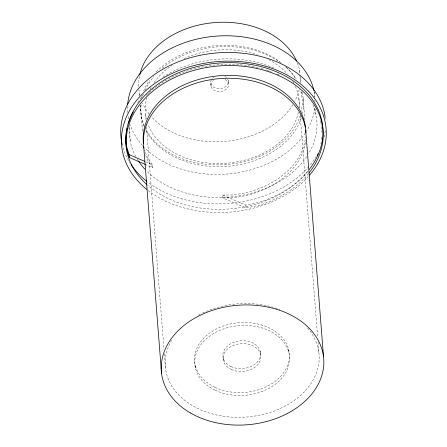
<?xml version="1.0" encoding="UTF-8"?>
<svg xmlns="http://www.w3.org/2000/svg" width="447" height="447" viewBox="0 0 447 447"><rect width="100%" height="100%" fill="white"/><g stroke="black" fill="none" stroke-linecap="round" stroke-linejoin="round"><path stroke-width="0.34" stroke-dasharray="2.23 1.68" d="M308.559 173.52A98.67 72.632 -4.5 0 1 258.562 205.436L246.012 207.956L222.802 197.92L222.572 195.037L245.783 205.072L258.332 202.552A98.67 72.632 -4.5 0 0 307.888 171.179M222.572 195.037L231.702 194.987A81.427 59.937 -4.5 0 0 305.58 136.776M222.802 197.92L231.926 197.876A81.427 59.937 -4.5 0 0 305.653 141.034M146.068 161.948L152.343 164.664L152.572 167.547L146.298 164.831M152.343 164.664L148.108 158.836A81.427 59.937 -4.5 0 1 144.644 149.745M152.572 167.547L148.337 161.719A81.427 59.937 -4.5 0 1 145.241 153.964M314.124 91.439L314.604 97.547M314.817 100.262L314.923 101.62M315.515 109.085L315.94 114.51M303.189 98.374L304.865 119.662M299.535 70.246L299.859 74.319M299.909 74.995L300.496 82.46M301.244 91.959L301.351 93.317M298.903 98.809L299.613 107.85M300.216 115.499L317.672 337.329M318.057 342.195L318.879 352.627M288.606 349.588L288.835 352.471M260.31 351.498L260.54 354.382M245.783 205.072L246.012 207.956M228.344 80.734L228.568 83.617M210.71 83.326L210.939 86.215M223.131 357.846L223.355 360.729M195.289 365.523L195.512 368.406M145.498 114.432L145.878 119.299M146.482 126.948L163.993 349.476M164.323 353.65L165.474 368.25M139.52 93.814L139.676 95.854M140.425 105.352L142.559 132.038M129.205 126.914L130.379 141.844M325.226 130.949A102.586 75.515 -4.5 0 1 324.075 137.559M316.236 156.416A102.586 75.515 -4.5 0 1 309.374 165.921M308.922 166.457A102.586 75.515 -4.5 0 1 147.672 182.013M130.328 163.496A102.586 75.515 -4.5 0 1 129.272 161.803M128.552 160.585A102.586 75.515 -4.5 0 1 122.154 144.426M325.215 117.952A102.586 75.515 -4.5 0 1 325.36 119.315M308.201 176.699A102.586 75.515 -4.5 0 1 147.823 190.254M312.928 104.799A93.965 69.168 -4.5 0 1 308.536 153.841M306.687 156.729A93.965 69.168 -4.5 0 1 146.275 170.642M138.201 160.635A93.965 69.168 -4.5 0 1 137.162 158.976M135.782 156.562A93.965 69.168 -4.5 0 1 129.82 124.473M137.782 102.514A93.965 69.168 -4.5 0 1 143.85 94.021M162.881 77.264A93.965 69.168 -4.5 0 1 273.989 68.134M321.818 137.385A98.273 72.341 -4.5 0 1 321.628 139.414M321.259 142.073A98.273 72.341 -4.5 0 1 320.901 144.018M307.86 171.24A98.273 72.341 -4.5 0 1 147.622 185.203M146.27 95.245A98.273 72.341 -4.5 0 1 147.231 94.311M149.214 92.468A98.273 72.341 -4.5 0 1 259.679 68.106M261.031 68.458A98.273 72.341 -4.5 0 1 263.719 69.207M266.384 70.023A98.273 72.341 -4.5 0 1 269.021 70.9M269.675 71.129A98.273 72.341 -4.5 0 1 270.977 71.598M277.302 74.163A98.273 72.341 -4.5 0 1 280.336 75.565M320.432 120.567A98.273 72.341 -4.5 0 1 320.879 122.539M321.007 123.199A98.273 72.341 -4.5 0 1 321.454 125.858M321.544 126.529A98.273 72.341 -4.5 0 1 321.974 133.301M314.777 108.118A93.965 69.168 -4.5 0 1 306.72 130.77M305.256 133.083A93.965 69.168 -4.5 0 1 144.945 148.063M142.559 145.554A93.965 69.168 -4.5 0 1 130.133 124.629M128.563 118.768A93.965 69.168 -4.5 0 1 127.982 115.354M127.68 112.577A93.965 69.168 -4.5 0 1 127.563 106.274M314.258 92.116A93.965 69.168 -4.5 0 1 314.945 96.938M300.898 91.339A81.03 59.647 -4.5 0 1 301.284 111.476M300.289 115.36A81.03 59.647 -4.5 0 1 227.216 164.462A81.03 59.647 -4.5 0 1 145.795 129.211M144.269 126.054A81.03 59.647 -4.5 0 1 140.509 105.38M141.548 98.083A81.03 59.647 -4.5 0 1 142.207 95.49M143.733 90.992A81.03 59.647 -4.5 0 1 149.516 80.186M156.232 71.984A81.03 59.647 -4.5 0 1 281.046 62.641M286.644 67.486A81.03 59.647 -4.5 0 1 295.501 78.549M300.39 76.973A81.03 59.647 -4.5 0 1 300.317 82.438M299.172 89.696A81.03 59.647 -4.5 0 1 294.852 101.139M292.858 104.643A81.03 59.647 -4.5 0 1 224.88 141.436A81.03 59.647 -4.5 0 1 151.349 116.65M149.153 114.035A81.03 59.647 -4.5 0 1 142.453 102.978M139.81 95.133A81.03 59.647 -4.5 0 1 138.883 89.802M138.637 86.405A81.03 59.647 -4.5 0 1 139.458 76.303M297.406 63.016A81.03 59.647 -4.5 0 1 300.172 74.258M227.696 79.102A8.929 6.571 -4.5 0 1 219.695 88.601A8.929 6.571 -4.5 0 1 211.23 79.924M212.353 78.381A8.929 6.571 -4.5 0 1 213.968 77.085M224.819 76.543A8.929 6.571 -4.5 0 1 226.495 77.677M225.048 79.426A8.929 6.571 -4.5 0 1 226.607 88.875A8.929 6.571 -4.5 0 1 213.666 89.936A8.929 6.571 -4.5 0 1 213.61 80.365M307.581 328.087A77.113 56.763 -4.5 0 1 246.85 417.012A77.113 56.763 -4.5 0 1 172.324 339.016M198.479 315.202A77.113 56.763 -4.5 0 1 200.262 314.258M202.709 313.045A77.113 56.763 -4.5 0 1 279.895 309.525M301.222 117.93A81.427 59.937 -4.5 0 1 226.785 166.385A81.427 59.937 -4.5 0 1 145.839 129.993M144.118 126.177A81.427 59.937 -4.5 0 1 141.157 104.62M145.158 90.188A81.427 59.937 -4.5 0 1 153.986 76.398M162.306 68.173A81.427 59.937 -4.5 0 1 279.772 62.167M285.795 66.933A81.427 59.937 -4.5 0 1 296.21 79.108M302.027 92.339A81.427 59.937 -4.5 0 1 302.451 113.387M298.35 112.331A77.113 56.763 -4.5 0 1 226.763 163.2A77.113 56.763 -4.5 0 1 147.935 124.333M146.331 119.081A77.113 56.763 -4.5 0 1 146.828 97.664M147.851 94.479A77.113 56.763 -4.5 0 1 148.331 93.211M149.996 89.45A77.113 56.763 -4.5 0 1 151.293 86.997M154.131 82.483A77.113 56.763 -4.5 0 1 172.039 65.296M183.98 58.646A77.113 56.763 -4.5 0 1 257.288 54.758M268.692 59.635A77.113 56.763 -4.5 0 1 287.605 74.269M292.902 81.555A77.113 56.763 -4.5 0 1 294.21 83.896M295.406 86.355A77.113 56.763 -4.5 0 1 299.037 107.598M214.979 387.325A47.499 34.967 -4.5 0 0 289.226 358.695A47.499 34.967 -4.5 0 0 221.639 326.645A47.499 34.967 -4.5 0 0 214.979 387.325M231.2 369.418A18.925 13.93 -4.5 0 0 260.785 358.008A18.925 13.93 -4.5 0 0 233.859 345.24A18.925 13.93 -4.5 0 0 231.2 369.418M215.208 390.214A47.499 34.967 -4.5 0 0 289.449 361.578A47.499 34.967 -4.5 0 0 221.868 329.528A47.499 34.967 -4.5 0 0 215.208 390.214M230.976 366.534A18.925 13.93 -4.5 0 0 260.556 355.125A18.925 13.93 -4.5 0 0 233.63 342.352A18.925 13.93 -4.5 0 0 230.976 366.534"/><path stroke-width="0.67" d="M309.195 169.547A98.67 72.632 -4.5 0 0 246.291 63.753A98.67 72.632 -4.5 0 0 126.328 145.459L129.133 154.623L144.817 161.406M309.425 172.43A98.67 72.632 -4.5 0 0 246.52 66.637A98.67 72.632 -4.5 0 0 126.551 148.343L129.362 157.506L145.672 164.563M305.687 130.099L323.527 356.767M143.705 146.594L161.546 373.267M129.133 154.623L129.362 157.506M146.616 181.186A102.586 75.515 -4.5 0 1 131.072 164.619M122.154 144.426A102.586 75.515 -4.5 0 1 209.704 53.696A102.586 75.515 -4.5 0 1 325.131 117.276M146.772 189.422A102.586 75.515 -4.5 0 1 149.628 87.372A102.586 75.515 -4.5 0 1 287.427 75.258A102.586 75.515 -4.5 0 1 309.603 175.107M144.845 169.139A93.965 69.168 -4.5 0 1 138.564 161.183M318.052 153.729A98.273 72.341 -4.5 0 1 317.269 155.64M146.599 184.293A98.273 72.341 -4.5 0 1 127.054 128.345M128.479 123.148A98.273 72.341 -4.5 0 1 133.413 111.94M127.697 104.179A93.965 69.168 -4.5 0 1 216.778 36.09A93.965 69.168 -4.5 0 1 313.984 90.786M139.732 75.007A81.03 59.647 -4.5 0 1 213.75 22.663A81.03 59.647 -4.5 0 1 296.601 61.083M143.889 147.94A81.427 59.937 -4.5 0 1 218.382 78.733A81.427 59.937 -4.5 0 1 305.932 132.804M143.481 143.71A81.427 59.937 -4.5 0 1 217.236 75.94A81.427 59.937 -4.5 0 1 305.457 127.216M190.377 412.939A81.427 59.937 -4.5 0 0 322.639 372.457A81.427 59.937 -4.5 0 0 214.588 309.654A81.427 59.937 -4.5 0 0 190.377 412.939"/></g></svg>
